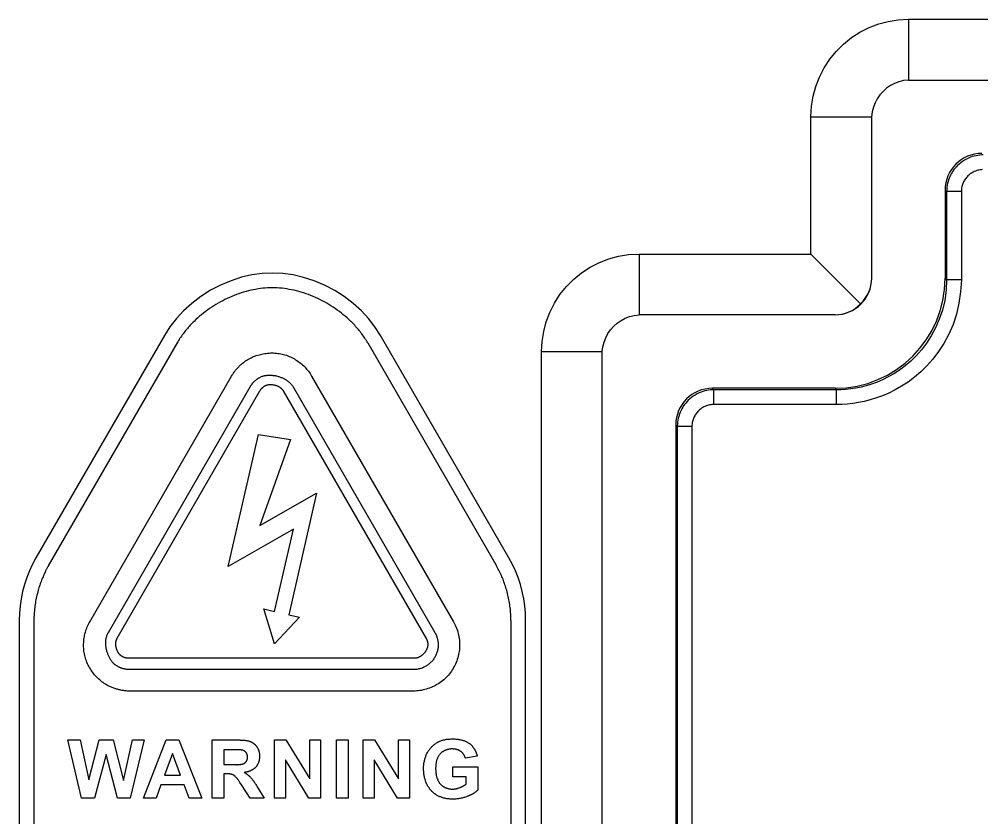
# Model space of a CAD drawing. Header units: millimetres. Extents: x -5560 to -5500, y 1017 to 1179.
# Drawn here: x -5529.06 to -5515.94, y 1048.25 to 1059.13 of the extents above; entities that cross this region are included whole.
import ezdxf

# ---------------------------------------------------------------- set-up
doc = ezdxf.new("R2010")
doc.units = ezdxf.units.MM
doc.header["$LTSCALE"] = 32.67
doc.layers.get('0').update_dxf_attribs({"linetype": 'CONTINUOUS'})

msp = doc.modelspace()

# ---------------------------------------------------------------- linework, layer by layer
at = {"color": 7, "linetype": 'Continuous'}
for p, q in [((-5516.941, 1059.128), (-5509.675, 1059.128)), ((-5516.941, 1059.128), (-5516.941, 1058.3)), ((-5516.941, 1058.3), (-5509.675, 1058.3)), ((-5518.268, 1057.801), (-5517.441, 1057.801)), ((-5518.268, 1055.928), (-5518.268, 1057.801)), ((-5517.441, 1057.801), (-5517.441, 1055.6)), ((-5516.419, 1056.78), (-5516.441, 1056.801)), ((-5516.441, 1056.801), (-5516.441, 1055.6)), ((-5516.219, 1056.78), (-5516.419, 1056.78)), ((-5516.419, 1056.78), (-5516.419, 1055.578)), ((-5516.219, 1056.78), (-5516.219, 1055.578)), ((-5520.611, 1055.928), (-5518.268, 1055.928)), ((-5520.611, 1055.928), (-5520.611, 1055.1)), ((-5517.592, 1055.252), (-5518.268, 1055.928)), ((-5525.606, 1055.669), (-5525.746, 1055.663)), ((-5525.465, 1055.663), (-5525.606, 1055.669)), ((-5516.441, 1055.6), (-5516.419, 1055.578)), ((-5516.219, 1055.578), (-5516.419, 1055.578)), ((-5517.94, 1055.1), (-5520.611, 1055.1)), ((-5527.078, 1054.819), (-5528.828, 1051.788)), ((-5526.905, 1054.719), (-5528.66, 1051.68)), ((-5524.307, 1054.719), (-5522.557, 1051.688)), ((-5522.384, 1051.788), (-5524.134, 1054.819)), ((-5521.938, 1054.601), (-5521.111, 1054.601)), ((-5521.938, 1041.895), (-5521.938, 1054.601)), ((-5521.111, 1041.895), (-5521.111, 1054.601)), ((-5528.095, 1050.919), (-5526.162, 1054.267)), ((-5525.072, 1054.267), (-5523.139, 1050.919)), ((-5527.842, 1050.773), (-5525.909, 1054.12)), ((-5527.722, 1050.695), (-5525.776, 1054.066)), ((-5525.459, 1054.066), (-5523.51, 1050.69)), ((-5525.325, 1054.12), (-5523.392, 1050.773)), ((-5517.94, 1054.1), (-5519.611, 1054.1)), ((-5519.59, 1054.079), (-5519.611, 1054.1)), ((-5517.918, 1054.079), (-5519.59, 1054.079)), ((-5519.59, 1053.879), (-5519.59, 1054.079)), ((-5517.94, 1054.1), (-5517.918, 1054.079)), ((-5517.918, 1053.879), (-5517.918, 1054.079)), ((-5517.918, 1053.879), (-5519.59, 1053.879)), ((-5520.089, 1053.58), (-5520.111, 1053.601)), ((-5520.111, 1053.601), (-5520.111, 1042.895)), ((-5519.889, 1053.58), (-5520.089, 1053.58)), ((-5520.089, 1053.58), (-5520.089, 1042.917)), ((-5519.889, 1053.58), (-5519.889, 1042.917)), ((-5526.21, 1051.673), (-5525.798, 1053.469)), ((-5525.798, 1053.469), (-5525.359, 1053.401)), ((-5525.359, 1053.401), (-5525.778, 1052.23)), ((-5525.778, 1052.23), (-5525.004, 1052.671)), ((-5525.004, 1052.671), (-5525.384, 1051.015)), ((-5525.32, 1052.181), (-5526.21, 1051.673)), ((-5525.577, 1051.06), (-5525.32, 1052.181)), ((-5525.721, 1051.093), (-5525.577, 1051.06)), ((-5525.576, 1050.62), (-5525.721, 1051.093)), ((-5529.053, 1051.036), (-5529.056, 1050.938)), ((-5529.056, 1050.938), (-5529.056, 1040.938)), ((-5528.856, 1050.938), (-5528.856, 1040.938)), ((-5525.239, 1050.981), (-5525.576, 1050.62)), ((-5525.384, 1051.015), (-5525.239, 1050.981)), ((-5522.356, 1050.938), (-5522.356, 1040.938)), ((-5522.156, 1050.938), (-5522.159, 1051.036)), ((-5522.156, 1040.938), (-5522.156, 1050.938)), ((-5523.671, 1050.421), (-5527.563, 1050.421)), ((-5523.684, 1050.267), (-5527.55, 1050.267)), ((-5523.684, 1049.974), (-5527.55, 1049.974)), ((-5528.392, 1049.308), (-5528.227, 1049.308)), ((-5528.206, 1048.515), (-5528.392, 1049.308)), ((-5528.227, 1049.308), (-5528.109, 1048.764)), ((-5528.109, 1048.764), (-5527.965, 1049.308)), ((-5527.965, 1049.308), (-5527.774, 1049.308)), ((-5527.774, 1049.308), (-5527.636, 1048.754)), ((-5527.636, 1048.754), (-5527.515, 1049.308)), ((-5527.354, 1049.308), (-5527.545, 1048.515)), ((-5527.515, 1049.308), (-5527.354, 1049.308)), ((-5527.361, 1048.515), (-5527.053, 1049.308)), ((-5527.053, 1049.308), (-5526.883, 1049.308)), ((-5526.883, 1049.308), (-5526.566, 1048.515)), ((-5526.429, 1049.308), (-5526.068, 1049.308)), ((-5526.429, 1048.515), (-5526.429, 1049.308)), ((-5525.579, 1049.308), (-5525.423, 1049.308)), ((-5525.579, 1048.515), (-5525.579, 1049.308)), ((-5525.423, 1049.308), (-5525.097, 1048.777)), ((-5525.097, 1049.308), (-5524.949, 1049.308)), ((-5525.097, 1048.777), (-5525.097, 1049.308)), ((-5524.949, 1049.308), (-5524.949, 1048.515)), ((-5524.734, 1049.308), (-5524.573, 1049.308)), ((-5524.734, 1048.515), (-5524.734, 1049.308)), ((-5524.573, 1049.308), (-5524.573, 1048.515)), ((-5524.369, 1049.308), (-5524.214, 1049.308)), ((-5524.369, 1048.515), (-5524.369, 1049.308)), ((-5524.214, 1049.308), (-5523.888, 1048.777)), ((-5523.888, 1049.308), (-5523.74, 1049.308)), ((-5523.888, 1048.777), (-5523.888, 1049.308)), ((-5523.74, 1049.308), (-5523.74, 1048.515)), ((-5527.872, 1049.108), (-5528.03, 1048.515)), ((-5527.716, 1048.515), (-5527.872, 1049.108)), ((-5526.969, 1049.123), (-5527.076, 1048.83)), ((-5526.859, 1048.83), (-5526.969, 1049.123)), ((-5526.139, 1049.174), (-5526.269, 1049.174)), ((-5526.269, 1049.174), (-5526.269, 1048.972)), ((-5526.129, 1049.174), (-5526.139, 1049.174)), ((-5522.816, 1049.089), (-5522.976, 1049.059)), ((-5526.142, 1048.972), (-5526.133, 1048.972)), ((-5526.133, 1048.972), (-5526.108, 1048.972)), ((-5526.108, 1048.972), (-5526.099, 1048.972)), ((-5525.109, 1048.515), (-5525.43, 1049.036)), ((-5525.43, 1049.036), (-5525.43, 1048.515)), ((-5523.9, 1048.515), (-5524.221, 1049.036)), ((-5524.221, 1049.036), (-5524.221, 1048.515)), ((-5527.076, 1048.83), (-5526.859, 1048.83)), ((-5526.228, 1048.846), (-5526.269, 1048.846)), ((-5526.269, 1048.846), (-5526.269, 1048.515)), ((-5523.15, 1048.94), (-5522.806, 1048.94)), ((-5523.15, 1048.806), (-5523.15, 1048.94)), ((-5522.806, 1048.94), (-5522.806, 1048.624)), ((-5527.125, 1048.696), (-5527.191, 1048.515)), ((-5526.807, 1048.696), (-5527.125, 1048.696)), ((-5526.739, 1048.515), (-5526.807, 1048.696)), ((-5526.049, 1048.729), (-5526.056, 1048.739)), ((-5526.029, 1048.698), (-5526.049, 1048.729)), ((-5525.908, 1048.515), (-5526.029, 1048.698)), ((-5525.839, 1048.711), (-5525.831, 1048.699)), ((-5525.831, 1048.699), (-5525.824, 1048.688)), ((-5525.824, 1048.688), (-5525.813, 1048.67)), ((-5522.968, 1048.806), (-5523.15, 1048.806)), ((-5522.968, 1048.706), (-5522.968, 1048.806)), ((-5525.813, 1048.67), (-5525.717, 1048.515)), ((-5528.03, 1048.515), (-5528.206, 1048.515)), ((-5527.545, 1048.515), (-5527.716, 1048.515)), ((-5527.191, 1048.515), (-5527.361, 1048.515)), ((-5526.566, 1048.515), (-5526.739, 1048.515)), ((-5526.269, 1048.515), (-5526.429, 1048.515)), ((-5525.717, 1048.515), (-5525.908, 1048.515)), ((-5525.43, 1048.515), (-5525.579, 1048.515)), ((-5524.949, 1048.515), (-5525.109, 1048.515)), ((-5524.573, 1048.515), (-5524.734, 1048.515)), ((-5524.221, 1048.515), (-5524.369, 1048.515)), ((-5523.74, 1048.515), (-5523.9, 1048.515))]:
    msp.add_line(p, q, dxfattribs=at)
for points in [[(-5518.268, 1057.801), (-5518.261, 1057.942), (-5518.239, 1058.079), (-5518.203, 1058.211), (-5518.153, 1058.341), (-5518.089, 1058.467), (-5518.013, 1058.584), (-5517.925, 1058.691), (-5517.825, 1058.791), (-5517.717, 1058.878), (-5517.6, 1058.953), (-5517.474, 1059.016), (-5517.345, 1059.065), (-5517.214, 1059.1), (-5517.079, 1059.121), (-5516.941, 1059.128)], [(-5516.941, 1058.3), (-5517.007, 1058.292), (-5517.069, 1058.277), (-5517.129, 1058.254), (-5517.185, 1058.225), (-5517.238, 1058.188), (-5517.286, 1058.146), (-5517.328, 1058.098), (-5517.365, 1058.045), (-5517.394, 1057.988), (-5517.417, 1057.929), (-5517.432, 1057.867), (-5517.441, 1057.801)], [(-5515.92, 1057.279), (-5515.944, 1057.279), (-5515.969, 1057.277), (-5515.994, 1057.274), (-5516.019, 1057.269), (-5516.044, 1057.263), (-5516.07, 1057.256), (-5516.096, 1057.247), (-5516.123, 1057.236), (-5516.15, 1057.223), (-5516.176, 1057.208), (-5516.202, 1057.192), (-5516.226, 1057.174), (-5516.248, 1057.156), (-5516.269, 1057.137), (-5516.287, 1057.118), (-5516.304, 1057.099), (-5516.319, 1057.08), (-5516.333, 1057.06), (-5516.345, 1057.041), (-5516.357, 1057.022), (-5516.367, 1057.002), (-5516.377, 1056.982), (-5516.385, 1056.961), (-5516.393, 1056.939), (-5516.4, 1056.917), (-5516.406, 1056.893), (-5516.412, 1056.867), (-5516.416, 1056.84), (-5516.418, 1056.81), (-5516.419, 1056.78)], [(-5515.935, 1057.079), (-5515.949, 1057.078), (-5515.964, 1057.076), (-5515.979, 1057.073), (-5515.994, 1057.07), (-5516.01, 1057.066), (-5516.026, 1057.06), (-5516.042, 1057.053), (-5516.058, 1057.046), (-5516.073, 1057.037), (-5516.089, 1057.027), (-5516.103, 1057.017), (-5516.117, 1057.006), (-5516.129, 1056.994), (-5516.14, 1056.983), (-5516.15, 1056.971), (-5516.159, 1056.96), (-5516.168, 1056.948), (-5516.175, 1056.937), (-5516.182, 1056.925), (-5516.188, 1056.913), (-5516.194, 1056.901), (-5516.199, 1056.889), (-5516.204, 1056.876), (-5516.208, 1056.862), (-5516.212, 1056.848), (-5516.215, 1056.832), (-5516.217, 1056.816), (-5516.219, 1056.798), (-5516.219, 1056.78)], [(-5521.938, 1054.601), (-5521.931, 1054.739), (-5521.91, 1054.874), (-5521.876, 1055.005), (-5521.826, 1055.134), (-5521.763, 1055.26), (-5521.688, 1055.377), (-5521.601, 1055.485), (-5521.501, 1055.585), (-5521.394, 1055.673), (-5521.277, 1055.749), (-5521.151, 1055.813), (-5521.021, 1055.863), (-5520.889, 1055.899), (-5520.752, 1055.921), (-5520.611, 1055.928)], [(-5525.746, 1055.663), (-5525.886, 1055.644), (-5526.026, 1055.612)], [(-5525.183, 1055.611), (-5525.324, 1055.644), (-5525.465, 1055.663)], [(-5526.026, 1055.612), (-5526.169, 1055.565), (-5526.312, 1055.506), (-5526.449, 1055.435), (-5526.58, 1055.352), (-5526.704, 1055.257), (-5526.816, 1055.156), (-5526.915, 1055.05)], [(-5524.295, 1055.049), (-5524.394, 1055.154), (-5524.505, 1055.255), (-5524.628, 1055.349), (-5524.758, 1055.433), (-5524.895, 1055.504), (-5525.039, 1055.564), (-5525.183, 1055.611)], [(-5516.419, 1055.578), (-5516.426, 1055.436), (-5516.446, 1055.298), (-5516.477, 1055.166), (-5516.519, 1055.04), (-5516.57, 1054.923), (-5516.629, 1054.814), (-5516.693, 1054.715), (-5516.761, 1054.625), (-5516.833, 1054.544), (-5516.908, 1054.471), (-5516.983, 1054.407), (-5517.06, 1054.349), (-5517.137, 1054.299), (-5517.214, 1054.255), (-5517.291, 1054.217), (-5517.366, 1054.184), (-5517.441, 1054.157), (-5517.514, 1054.135), (-5517.586, 1054.117), (-5517.656, 1054.102), (-5517.724, 1054.092), (-5517.791, 1054.085), (-5517.856, 1054.081), (-5517.918, 1054.079)], [(-5516.219, 1055.578), (-5516.229, 1055.415), (-5516.251, 1055.259), (-5516.285, 1055.111), (-5516.332, 1054.969), (-5516.391, 1054.836), (-5516.457, 1054.712), (-5516.529, 1054.6), (-5516.607, 1054.498), (-5516.689, 1054.406), (-5516.772, 1054.323), (-5516.859, 1054.251), (-5516.945, 1054.185), (-5517.033, 1054.128), (-5517.12, 1054.079), (-5517.207, 1054.035), (-5517.293, 1053.999), (-5517.377, 1053.968), (-5517.46, 1053.942), (-5517.541, 1053.922), (-5517.621, 1053.906), (-5517.698, 1053.894), (-5517.774, 1053.885), (-5517.847, 1053.88), (-5517.918, 1053.879)], [(-5525.606, 1055.469), (-5525.638, 1055.469), (-5525.671, 1055.467), (-5525.704, 1055.465), (-5525.736, 1055.462), (-5525.769, 1055.458), (-5525.802, 1055.454), (-5525.835, 1055.448), (-5525.868, 1055.442), (-5525.901, 1055.435), (-5525.933, 1055.427), (-5525.966, 1055.418), (-5525.999, 1055.409), (-5526.031, 1055.399), (-5526.063, 1055.388), (-5526.096, 1055.376), (-5526.128, 1055.364), (-5526.159, 1055.351), (-5526.191, 1055.337), (-5526.222, 1055.323), (-5526.253, 1055.308), (-5526.284, 1055.292), (-5526.315, 1055.276), (-5526.345, 1055.259), (-5526.375, 1055.241), (-5526.404, 1055.223), (-5526.433, 1055.205), (-5526.462, 1055.185), (-5526.49, 1055.166), (-5526.518, 1055.145), (-5526.545, 1055.124), (-5526.572, 1055.103), (-5526.598, 1055.081), (-5526.624, 1055.059), (-5526.649, 1055.036), (-5526.674, 1055.012)], [(-5524.538, 1055.012), (-5524.563, 1055.036), (-5524.588, 1055.059), (-5524.614, 1055.081), (-5524.64, 1055.103), (-5524.667, 1055.124), (-5524.694, 1055.145), (-5524.722, 1055.166), (-5524.75, 1055.185), (-5524.779, 1055.205), (-5524.808, 1055.223), (-5524.837, 1055.241), (-5524.867, 1055.259), (-5524.897, 1055.276), (-5524.928, 1055.292), (-5524.958, 1055.308), (-5524.989, 1055.323), (-5525.021, 1055.337), (-5525.052, 1055.351), (-5525.084, 1055.364), (-5525.116, 1055.376), (-5525.148, 1055.388), (-5525.181, 1055.399), (-5525.213, 1055.409), (-5525.246, 1055.418), (-5525.278, 1055.427), (-5525.311, 1055.435), (-5525.344, 1055.442), (-5525.377, 1055.448), (-5525.41, 1055.454), (-5525.443, 1055.458), (-5525.475, 1055.462), (-5525.508, 1055.465), (-5525.541, 1055.467), (-5525.573, 1055.469), (-5525.606, 1055.469)], [(-5526.915, 1055.05), (-5527.003, 1054.938), (-5527.078, 1054.819)], [(-5526.674, 1055.012), (-5526.687, 1054.999), (-5526.701, 1054.985), (-5526.714, 1054.972), (-5526.727, 1054.958), (-5526.74, 1054.944), (-5526.752, 1054.93), (-5526.765, 1054.915), (-5526.777, 1054.901), (-5526.789, 1054.887), (-5526.801, 1054.872), (-5526.812, 1054.857), (-5526.824, 1054.842), (-5526.835, 1054.827), (-5526.845, 1054.812), (-5526.856, 1054.797), (-5526.866, 1054.782), (-5526.876, 1054.766), (-5526.886, 1054.75), (-5526.896, 1054.735), (-5526.905, 1054.719)], [(-5524.307, 1054.719), (-5524.316, 1054.735), (-5524.326, 1054.75), (-5524.336, 1054.766), (-5524.346, 1054.782), (-5524.356, 1054.797), (-5524.366, 1054.812), (-5524.377, 1054.827), (-5524.388, 1054.842), (-5524.4, 1054.857), (-5524.411, 1054.872), (-5524.423, 1054.887), (-5524.435, 1054.901), (-5524.447, 1054.915), (-5524.459, 1054.93), (-5524.472, 1054.944), (-5524.485, 1054.958), (-5524.498, 1054.972), (-5524.511, 1054.985), (-5524.524, 1054.999), (-5524.538, 1055.012)], [(-5524.134, 1054.819), (-5524.209, 1054.937), (-5524.295, 1055.049)], [(-5521.111, 1054.601), (-5521.102, 1054.667), (-5521.087, 1054.729), (-5521.064, 1054.788), (-5521.035, 1054.845), (-5520.998, 1054.898), (-5520.956, 1054.946), (-5520.908, 1054.988), (-5520.855, 1055.025), (-5520.798, 1055.054), (-5520.739, 1055.077), (-5520.677, 1055.092), (-5520.611, 1055.1)], [(-5526.162, 1054.267), (-5526.156, 1054.277), (-5526.15, 1054.288), (-5526.143, 1054.298), (-5526.136, 1054.308), (-5526.129, 1054.318), (-5526.122, 1054.328), (-5526.115, 1054.337), (-5526.107, 1054.347), (-5526.099, 1054.356), (-5526.091, 1054.366), (-5526.083, 1054.375), (-5526.075, 1054.384), (-5526.066, 1054.393), (-5526.058, 1054.401), (-5526.049, 1054.41), (-5526.04, 1054.418), (-5526.031, 1054.426), (-5526.021, 1054.434), (-5526.012, 1054.442), (-5526.002, 1054.45), (-5525.993, 1054.457), (-5525.983, 1054.465), (-5525.973, 1054.472), (-5525.963, 1054.478), (-5525.953, 1054.485), (-5525.942, 1054.491), (-5525.932, 1054.497)], [(-5525.932, 1054.497), (-5525.915, 1054.507), (-5525.898, 1054.516), (-5525.88, 1054.524), (-5525.862, 1054.532), (-5525.844, 1054.539), (-5525.826, 1054.546), (-5525.807, 1054.552), (-5525.788, 1054.557), (-5525.769, 1054.562), (-5525.75, 1054.567), (-5525.73, 1054.57), (-5525.711, 1054.574), (-5525.691, 1054.576), (-5525.671, 1054.578), (-5525.651, 1054.58), (-5525.632, 1054.581), (-5525.612, 1054.581), (-5525.592, 1054.581), (-5525.572, 1054.58), (-5525.552, 1054.578), (-5525.532, 1054.576), (-5525.513, 1054.573), (-5525.493, 1054.569), (-5525.473, 1054.565), (-5525.454, 1054.56), (-5525.435, 1054.555), (-5525.416, 1054.549), (-5525.397, 1054.542), (-5525.379, 1054.535), (-5525.361, 1054.527), (-5525.343, 1054.518), (-5525.325, 1054.509), (-5525.307, 1054.499), (-5525.29, 1054.489), (-5525.274, 1054.479), (-5525.257, 1054.467), (-5525.241, 1054.456), (-5525.225, 1054.444), (-5525.21, 1054.431), (-5525.195, 1054.418), (-5525.18, 1054.404), (-5525.166, 1054.391), (-5525.153, 1054.376), (-5525.14, 1054.362), (-5525.127, 1054.347), (-5525.115, 1054.331), (-5525.103, 1054.316), (-5525.092, 1054.3), (-5525.082, 1054.284), (-5525.072, 1054.267)], [(-5525.909, 1054.12), (-5525.906, 1054.126), (-5525.903, 1054.132), (-5525.899, 1054.137), (-5525.895, 1054.142), (-5525.892, 1054.148), (-5525.888, 1054.153), (-5525.884, 1054.158), (-5525.88, 1054.163), (-5525.876, 1054.168), (-5525.871, 1054.173), (-5525.867, 1054.178), (-5525.862, 1054.183), (-5525.858, 1054.188), (-5525.853, 1054.192), (-5525.849, 1054.197), (-5525.844, 1054.201), (-5525.839, 1054.206), (-5525.834, 1054.21), (-5525.829, 1054.214), (-5525.824, 1054.218), (-5525.819, 1054.222), (-5525.813, 1054.226), (-5525.808, 1054.23), (-5525.803, 1054.234), (-5525.797, 1054.237), (-5525.792, 1054.241), (-5525.786, 1054.244)], [(-5525.786, 1054.244), (-5525.778, 1054.248), (-5525.77, 1054.252), (-5525.762, 1054.256), (-5525.753, 1054.26), (-5525.745, 1054.263), (-5525.736, 1054.266), (-5525.727, 1054.268), (-5525.717, 1054.27), (-5525.708, 1054.272), (-5525.699, 1054.274), (-5525.689, 1054.275), (-5525.679, 1054.277), (-5525.67, 1054.277), (-5525.66, 1054.278), (-5525.65, 1054.278), (-5525.64, 1054.278), (-5525.63, 1054.278), (-5525.62, 1054.278), (-5525.61, 1054.277), (-5525.599, 1054.276), (-5525.589, 1054.275), (-5525.579, 1054.273), (-5525.569, 1054.272), (-5525.559, 1054.27), (-5525.549, 1054.268), (-5525.539, 1054.265), (-5525.529, 1054.262), (-5525.519, 1054.26), (-5525.509, 1054.256), (-5525.499, 1054.253), (-5525.49, 1054.249), (-5525.48, 1054.246), (-5525.471, 1054.242), (-5525.462, 1054.237), (-5525.452, 1054.233), (-5525.443, 1054.228), (-5525.435, 1054.223), (-5525.426, 1054.218), (-5525.418, 1054.213), (-5525.409, 1054.208), (-5525.401, 1054.202), (-5525.394, 1054.196), (-5525.386, 1054.19), (-5525.379, 1054.184), (-5525.372, 1054.178), (-5525.365, 1054.171), (-5525.358, 1054.164), (-5525.352, 1054.157), (-5525.346, 1054.15), (-5525.34, 1054.143), (-5525.335, 1054.136), (-5525.33, 1054.128), (-5525.325, 1054.12)], [(-5525.776, 1054.066), (-5525.774, 1054.069), (-5525.772, 1054.072), (-5525.77, 1054.075), (-5525.768, 1054.078), (-5525.766, 1054.08), (-5525.764, 1054.083), (-5525.762, 1054.086), (-5525.76, 1054.089), (-5525.758, 1054.092), (-5525.755, 1054.094), (-5525.753, 1054.097), (-5525.751, 1054.1), (-5525.748, 1054.102), (-5525.746, 1054.105), (-5525.743, 1054.107), (-5525.74, 1054.11), (-5525.738, 1054.112), (-5525.735, 1054.114), (-5525.732, 1054.117), (-5525.729, 1054.119), (-5525.727, 1054.121), (-5525.724, 1054.123), (-5525.721, 1054.125), (-5525.718, 1054.127), (-5525.715, 1054.129), (-5525.712, 1054.131), (-5525.709, 1054.133)], [(-5525.709, 1054.133), (-5525.705, 1054.135), (-5525.7, 1054.137), (-5525.696, 1054.139), (-5525.691, 1054.141), (-5525.686, 1054.143), (-5525.682, 1054.144), (-5525.677, 1054.146), (-5525.672, 1054.147), (-5525.667, 1054.148), (-5525.662, 1054.149), (-5525.656, 1054.15), (-5525.651, 1054.15), (-5525.646, 1054.151), (-5525.641, 1054.151), (-5525.635, 1054.151), (-5525.63, 1054.151), (-5525.624, 1054.151), (-5525.619, 1054.151), (-5525.613, 1054.151), (-5525.608, 1054.15), (-5525.602, 1054.149), (-5525.597, 1054.149), (-5525.591, 1054.148), (-5525.586, 1054.147), (-5525.581, 1054.146), (-5525.575, 1054.144), (-5525.57, 1054.143), (-5525.564, 1054.141), (-5525.559, 1054.14), (-5525.554, 1054.138), (-5525.549, 1054.136), (-5525.543, 1054.134), (-5525.538, 1054.132), (-5525.533, 1054.129), (-5525.528, 1054.127), (-5525.524, 1054.124), (-5525.519, 1054.122), (-5525.514, 1054.119), (-5525.51, 1054.116), (-5525.505, 1054.113), (-5525.501, 1054.11), (-5525.496, 1054.107), (-5525.492, 1054.104), (-5525.488, 1054.101), (-5525.485, 1054.097), (-5525.481, 1054.094), (-5525.477, 1054.09), (-5525.474, 1054.086), (-5525.471, 1054.082), (-5525.468, 1054.078), (-5525.465, 1054.074), (-5525.462, 1054.07), (-5525.459, 1054.066)], [(-5519.59, 1054.079), (-5519.614, 1054.079), (-5519.639, 1054.077), (-5519.664, 1054.074), (-5519.689, 1054.069), (-5519.714, 1054.063), (-5519.74, 1054.056), (-5519.766, 1054.047), (-5519.793, 1054.036), (-5519.82, 1054.023), (-5519.846, 1054.008), (-5519.872, 1053.992), (-5519.896, 1053.974), (-5519.918, 1053.956), (-5519.939, 1053.937), (-5519.957, 1053.918), (-5519.974, 1053.899), (-5519.989, 1053.88), (-5520.003, 1053.86), (-5520.015, 1053.841), (-5520.027, 1053.822), (-5520.037, 1053.802), (-5520.047, 1053.782), (-5520.055, 1053.761), (-5520.063, 1053.739), (-5520.07, 1053.717), (-5520.076, 1053.693), (-5520.082, 1053.667), (-5520.086, 1053.64), (-5520.088, 1053.61), (-5520.089, 1053.58)], [(-5519.59, 1053.879), (-5519.605, 1053.879), (-5519.619, 1053.878), (-5519.634, 1053.876), (-5519.649, 1053.873), (-5519.664, 1053.87), (-5519.68, 1053.866), (-5519.696, 1053.86), (-5519.712, 1053.853), (-5519.728, 1053.846), (-5519.743, 1053.837), (-5519.759, 1053.827), (-5519.773, 1053.817), (-5519.787, 1053.806), (-5519.799, 1053.794), (-5519.81, 1053.783), (-5519.82, 1053.771), (-5519.829, 1053.76), (-5519.838, 1053.748), (-5519.845, 1053.737), (-5519.852, 1053.725), (-5519.858, 1053.713), (-5519.864, 1053.701), (-5519.869, 1053.689), (-5519.874, 1053.676), (-5519.878, 1053.662), (-5519.882, 1053.648), (-5519.885, 1053.632), (-5519.887, 1053.616), (-5519.889, 1053.598), (-5519.889, 1053.58)], [(-5528.828, 1051.788), (-5528.875, 1051.702), (-5528.916, 1051.613), (-5528.952, 1051.521), (-5528.983, 1051.426), (-5529.01, 1051.329)], [(-5522.202, 1051.329), (-5522.228, 1051.426), (-5522.259, 1051.521), (-5522.296, 1051.612), (-5522.337, 1051.701), (-5522.384, 1051.788)], [(-5528.696, 1051.612), (-5528.704, 1051.596), (-5528.711, 1051.58), (-5528.718, 1051.565), (-5528.725, 1051.549), (-5528.732, 1051.533), (-5528.739, 1051.517), (-5528.746, 1051.5), (-5528.752, 1051.484), (-5528.758, 1051.468), (-5528.765, 1051.451), (-5528.77, 1051.435), (-5528.776, 1051.418), (-5528.782, 1051.402), (-5528.787, 1051.385), (-5528.792, 1051.368)], [(-5528.66, 1051.68), (-5528.664, 1051.671), (-5528.669, 1051.663), (-5528.674, 1051.654), (-5528.678, 1051.646), (-5528.683, 1051.637), (-5528.687, 1051.629), (-5528.692, 1051.62), (-5528.696, 1051.612)], [(-5522.42, 1051.368), (-5522.425, 1051.387), (-5522.431, 1051.405), (-5522.438, 1051.424), (-5522.444, 1051.442), (-5522.451, 1051.461), (-5522.457, 1051.479), (-5522.464, 1051.497), (-5522.472, 1051.515), (-5522.479, 1051.533), (-5522.487, 1051.55), (-5522.495, 1051.568), (-5522.503, 1051.586), (-5522.512, 1051.603), (-5522.52, 1051.62), (-5522.529, 1051.637), (-5522.538, 1051.654), (-5522.547, 1051.671), (-5522.557, 1051.688)], [(-5529.01, 1051.329), (-5529.03, 1051.232), (-5529.044, 1051.134), (-5529.053, 1051.036)], [(-5528.792, 1051.368), (-5528.798, 1051.347), (-5528.804, 1051.326), (-5528.809, 1051.305), (-5528.815, 1051.283), (-5528.82, 1051.262), (-5528.824, 1051.241), (-5528.829, 1051.219), (-5528.833, 1051.198), (-5528.836, 1051.176), (-5528.84, 1051.154), (-5528.843, 1051.133), (-5528.845, 1051.111), (-5528.848, 1051.09), (-5528.85, 1051.068), (-5528.852, 1051.046), (-5528.853, 1051.024), (-5528.854, 1051.003), (-5528.855, 1050.981), (-5528.856, 1050.96), (-5528.856, 1050.938)], [(-5522.356, 1050.938), (-5522.356, 1050.96), (-5522.357, 1050.981), (-5522.357, 1051.003), (-5522.359, 1051.024), (-5522.36, 1051.046), (-5522.362, 1051.068), (-5522.364, 1051.09), (-5522.366, 1051.111), (-5522.369, 1051.133), (-5522.372, 1051.154), (-5522.376, 1051.176), (-5522.379, 1051.198), (-5522.383, 1051.219), (-5522.388, 1051.241), (-5522.392, 1051.262), (-5522.397, 1051.283), (-5522.402, 1051.305), (-5522.408, 1051.326), (-5522.414, 1051.347), (-5522.42, 1051.368)], [(-5522.159, 1051.036), (-5522.167, 1051.134), (-5522.182, 1051.231), (-5522.202, 1051.329)], [(-5527.865, 1050.058), (-5527.882, 1050.068), (-5527.898, 1050.079), (-5527.914, 1050.09), (-5527.93, 1050.102), (-5527.945, 1050.114), (-5527.96, 1050.126), (-5527.975, 1050.139), (-5527.989, 1050.153), (-5528.003, 1050.167), (-5528.016, 1050.182), (-5528.029, 1050.197), (-5528.042, 1050.212), (-5528.054, 1050.228), (-5528.066, 1050.244), (-5528.077, 1050.26), (-5528.087, 1050.277), (-5528.098, 1050.294), (-5528.107, 1050.312), (-5528.116, 1050.329), (-5528.125, 1050.347), (-5528.133, 1050.366), (-5528.14, 1050.384), (-5528.147, 1050.403), (-5528.153, 1050.422), (-5528.159, 1050.441), (-5528.163, 1050.46), (-5528.168, 1050.48), (-5528.171, 1050.499), (-5528.174, 1050.519), (-5528.176, 1050.539), (-5528.178, 1050.559), (-5528.179, 1050.579), (-5528.179, 1050.598), (-5528.179, 1050.618), (-5528.178, 1050.638), (-5528.177, 1050.658), (-5528.174, 1050.678), (-5528.172, 1050.698), (-5528.169, 1050.717), (-5528.165, 1050.737), (-5528.16, 1050.756), (-5528.155, 1050.775), (-5528.15, 1050.794), (-5528.144, 1050.813), (-5528.137, 1050.831), (-5528.13, 1050.849), (-5528.122, 1050.867), (-5528.114, 1050.885), (-5528.105, 1050.902), (-5528.095, 1050.919)], [(-5523.139, 1050.919), (-5523.129, 1050.9), (-5523.119, 1050.88), (-5523.11, 1050.861), (-5523.101, 1050.84), (-5523.093, 1050.82), (-5523.086, 1050.799), (-5523.08, 1050.778), (-5523.074, 1050.757), (-5523.069, 1050.735), (-5523.064, 1050.714), (-5523.061, 1050.692), (-5523.058, 1050.67), (-5523.056, 1050.648), (-5523.055, 1050.626), (-5523.055, 1050.604), (-5523.055, 1050.581), (-5523.056, 1050.559), (-5523.058, 1050.537), (-5523.061, 1050.515), (-5523.065, 1050.493), (-5523.069, 1050.471), (-5523.075, 1050.449), (-5523.081, 1050.427), (-5523.087, 1050.406), (-5523.095, 1050.384), (-5523.103, 1050.364), (-5523.112, 1050.343), (-5523.122, 1050.323), (-5523.132, 1050.303), (-5523.143, 1050.283), (-5523.155, 1050.264), (-5523.167, 1050.245), (-5523.18, 1050.227), (-5523.194, 1050.209), (-5523.208, 1050.192), (-5523.223, 1050.175), (-5523.239, 1050.159), (-5523.255, 1050.143), (-5523.272, 1050.128), (-5523.29, 1050.114), (-5523.308, 1050.1), (-5523.326, 1050.087), (-5523.345, 1050.075), (-5523.364, 1050.063), (-5523.384, 1050.052), (-5523.404, 1050.041), (-5523.425, 1050.032), (-5523.445, 1050.023), (-5523.466, 1050.014), (-5523.488, 1050.007), (-5523.509, 1050), (-5523.531, 1049.994), (-5523.552, 1049.989), (-5523.574, 1049.984), (-5523.596, 1049.981), (-5523.618, 1049.978), (-5523.64, 1049.976), (-5523.662, 1049.975), (-5523.684, 1049.974)], [(-5527.719, 1050.312), (-5527.727, 1050.316), (-5527.734, 1050.321), (-5527.742, 1050.327), (-5527.749, 1050.333), (-5527.756, 1050.338), (-5527.763, 1050.345), (-5527.77, 1050.351), (-5527.776, 1050.358), (-5527.783, 1050.365), (-5527.789, 1050.373), (-5527.795, 1050.38), (-5527.801, 1050.388), (-5527.806, 1050.396), (-5527.812, 1050.404), (-5527.817, 1050.413), (-5527.822, 1050.421), (-5527.827, 1050.43), (-5527.831, 1050.439), (-5527.836, 1050.448), (-5527.84, 1050.458), (-5527.844, 1050.467), (-5527.848, 1050.476), (-5527.851, 1050.486), (-5527.855, 1050.496), (-5527.858, 1050.506), (-5527.861, 1050.516), (-5527.863, 1050.526), (-5527.866, 1050.536), (-5527.868, 1050.546), (-5527.87, 1050.556), (-5527.872, 1050.566), (-5527.873, 1050.576), (-5527.874, 1050.586), (-5527.875, 1050.596), (-5527.876, 1050.606), (-5527.877, 1050.617), (-5527.877, 1050.627), (-5527.877, 1050.637), (-5527.876, 1050.647), (-5527.876, 1050.656), (-5527.875, 1050.666), (-5527.874, 1050.676), (-5527.872, 1050.685), (-5527.871, 1050.695), (-5527.869, 1050.704), (-5527.866, 1050.713), (-5527.864, 1050.722), (-5527.861, 1050.731), (-5527.858, 1050.74), (-5527.854, 1050.749), (-5527.851, 1050.757), (-5527.847, 1050.765), (-5527.842, 1050.773)], [(-5527.655, 1050.446), (-5527.659, 1050.448), (-5527.664, 1050.451), (-5527.668, 1050.454), (-5527.671, 1050.457), (-5527.675, 1050.46), (-5527.679, 1050.464), (-5527.683, 1050.467), (-5527.686, 1050.471), (-5527.69, 1050.475), (-5527.693, 1050.479), (-5527.696, 1050.483), (-5527.699, 1050.487), (-5527.702, 1050.491), (-5527.705, 1050.496), (-5527.708, 1050.5), (-5527.711, 1050.505), (-5527.714, 1050.51), (-5527.716, 1050.515), (-5527.718, 1050.52), (-5527.721, 1050.525), (-5527.723, 1050.53), (-5527.725, 1050.535), (-5527.727, 1050.54), (-5527.729, 1050.545), (-5527.73, 1050.551), (-5527.732, 1050.556), (-5527.733, 1050.561), (-5527.735, 1050.567), (-5527.736, 1050.572), (-5527.737, 1050.578), (-5527.738, 1050.583), (-5527.739, 1050.589), (-5527.739, 1050.594), (-5527.74, 1050.6), (-5527.74, 1050.605), (-5527.74, 1050.611), (-5527.74, 1050.616), (-5527.74, 1050.622), (-5527.74, 1050.627), (-5527.74, 1050.632), (-5527.739, 1050.637), (-5527.739, 1050.643), (-5527.738, 1050.648), (-5527.737, 1050.653), (-5527.736, 1050.658), (-5527.735, 1050.663), (-5527.733, 1050.668), (-5527.732, 1050.673), (-5527.73, 1050.677), (-5527.728, 1050.682), (-5527.726, 1050.687), (-5527.724, 1050.691), (-5527.722, 1050.695)], [(-5523.392, 1050.773), (-5523.387, 1050.763), (-5523.382, 1050.752), (-5523.377, 1050.742), (-5523.372, 1050.731), (-5523.368, 1050.72), (-5523.364, 1050.709), (-5523.361, 1050.697), (-5523.358, 1050.686), (-5523.355, 1050.674), (-5523.353, 1050.663), (-5523.351, 1050.651), (-5523.349, 1050.639), (-5523.348, 1050.628), (-5523.348, 1050.616), (-5523.347, 1050.604), (-5523.348, 1050.592), (-5523.348, 1050.58), (-5523.349, 1050.568), (-5523.351, 1050.556), (-5523.353, 1050.544), (-5523.355, 1050.533), (-5523.358, 1050.521), (-5523.361, 1050.509), (-5523.365, 1050.498), (-5523.369, 1050.486), (-5523.373, 1050.475), (-5523.378, 1050.464), (-5523.383, 1050.453), (-5523.389, 1050.443), (-5523.395, 1050.432), (-5523.401, 1050.422), (-5523.408, 1050.412), (-5523.415, 1050.402), (-5523.422, 1050.392), (-5523.43, 1050.383), (-5523.438, 1050.374), (-5523.446, 1050.366), (-5523.455, 1050.357), (-5523.464, 1050.349), (-5523.473, 1050.342), (-5523.483, 1050.334), (-5523.493, 1050.327), (-5523.503, 1050.321), (-5523.513, 1050.314), (-5523.524, 1050.308), (-5523.534, 1050.303), (-5523.545, 1050.298), (-5523.556, 1050.293), (-5523.568, 1050.288), (-5523.579, 1050.284), (-5523.59, 1050.281), (-5523.602, 1050.278), (-5523.614, 1050.275), (-5523.625, 1050.272), (-5523.637, 1050.27), (-5523.649, 1050.269), (-5523.661, 1050.268), (-5523.672, 1050.267), (-5523.684, 1050.267)], [(-5523.51, 1050.69), (-5523.507, 1050.685), (-5523.505, 1050.68), (-5523.503, 1050.675), (-5523.5, 1050.67), (-5523.498, 1050.665), (-5523.496, 1050.66), (-5523.495, 1050.654), (-5523.493, 1050.649), (-5523.492, 1050.643), (-5523.491, 1050.638), (-5523.49, 1050.632), (-5523.489, 1050.627), (-5523.489, 1050.621), (-5523.488, 1050.615), (-5523.488, 1050.61), (-5523.489, 1050.604), (-5523.489, 1050.598), (-5523.49, 1050.592), (-5523.491, 1050.587), (-5523.492, 1050.581), (-5523.493, 1050.575), (-5523.495, 1050.57), (-5523.496, 1050.564), (-5523.498, 1050.558), (-5523.5, 1050.553), (-5523.503, 1050.547), (-5523.505, 1050.542), (-5523.508, 1050.536), (-5523.511, 1050.531), (-5523.514, 1050.526), (-5523.517, 1050.52), (-5523.52, 1050.515), (-5523.524, 1050.51), (-5523.527, 1050.505), (-5523.531, 1050.5), (-5523.535, 1050.495), (-5523.539, 1050.491), (-5523.543, 1050.486), (-5523.547, 1050.481), (-5523.552, 1050.477), (-5523.556, 1050.473), (-5523.561, 1050.469), (-5523.565, 1050.465), (-5523.57, 1050.461), (-5523.575, 1050.457), (-5523.58, 1050.453), (-5523.585, 1050.45), (-5523.59, 1050.447), (-5523.595, 1050.444), (-5523.6, 1050.441), (-5523.606, 1050.438), (-5523.611, 1050.435), (-5523.616, 1050.433), (-5523.622, 1050.431), (-5523.627, 1050.429), (-5523.633, 1050.427), (-5523.638, 1050.426), (-5523.644, 1050.424), (-5523.649, 1050.423), (-5523.655, 1050.422), (-5523.66, 1050.422), (-5523.666, 1050.421), (-5523.671, 1050.421)], [(-5527.563, 1050.421), (-5527.567, 1050.421), (-5527.57, 1050.421), (-5527.574, 1050.421), (-5527.577, 1050.422), (-5527.581, 1050.422), (-5527.584, 1050.422), (-5527.587, 1050.423), (-5527.591, 1050.423), (-5527.594, 1050.424), (-5527.598, 1050.424), (-5527.601, 1050.425), (-5527.604, 1050.426), (-5527.608, 1050.427), (-5527.611, 1050.427), (-5527.614, 1050.428), (-5527.618, 1050.429), (-5527.621, 1050.43), (-5527.624, 1050.432), (-5527.627, 1050.433), (-5527.631, 1050.434), (-5527.634, 1050.435), (-5527.637, 1050.437), (-5527.64, 1050.438), (-5527.643, 1050.439), (-5527.646, 1050.441), (-5527.649, 1050.443), (-5527.652, 1050.444), (-5527.655, 1050.446)], [(-5527.55, 1050.267), (-5527.556, 1050.267), (-5527.563, 1050.267), (-5527.569, 1050.267), (-5527.576, 1050.268), (-5527.583, 1050.269), (-5527.589, 1050.269), (-5527.596, 1050.27), (-5527.602, 1050.271), (-5527.609, 1050.272), (-5527.615, 1050.273), (-5527.621, 1050.275), (-5527.628, 1050.276), (-5527.634, 1050.278), (-5527.641, 1050.279), (-5527.647, 1050.281), (-5527.653, 1050.283), (-5527.66, 1050.285), (-5527.666, 1050.287), (-5527.672, 1050.29), (-5527.678, 1050.292), (-5527.684, 1050.294), (-5527.69, 1050.297), (-5527.696, 1050.3), (-5527.702, 1050.303), (-5527.708, 1050.306), (-5527.714, 1050.309), (-5527.719, 1050.312)], [(-5527.55, 1049.974), (-5527.562, 1049.974), (-5527.574, 1049.975), (-5527.586, 1049.975), (-5527.598, 1049.976), (-5527.611, 1049.977), (-5527.623, 1049.979), (-5527.635, 1049.98), (-5527.647, 1049.982), (-5527.659, 1049.984), (-5527.671, 1049.986), (-5527.683, 1049.989), (-5527.695, 1049.991), (-5527.707, 1049.994), (-5527.719, 1049.998), (-5527.731, 1050.001), (-5527.742, 1050.005), (-5527.754, 1050.008), (-5527.766, 1050.012), (-5527.777, 1050.017), (-5527.789, 1050.021), (-5527.8, 1050.026), (-5527.811, 1050.031), (-5527.822, 1050.036), (-5527.833, 1050.041), (-5527.844, 1050.047), (-5527.855, 1050.052), (-5527.865, 1050.058)], [(-5526.068, 1049.308), (-5526.056, 1049.308), (-5526.05, 1049.308), (-5526.044, 1049.307), (-5526.038, 1049.307), (-5526.032, 1049.307), (-5526.026, 1049.307), (-5526.02, 1049.307), (-5526.014, 1049.306), (-5526.008, 1049.306), (-5526.002, 1049.305), (-5525.996, 1049.305), (-5525.99, 1049.304), (-5525.984, 1049.304), (-5525.978, 1049.303), (-5525.972, 1049.302), (-5525.966, 1049.301), (-5525.96, 1049.3), (-5525.954, 1049.299), (-5525.948, 1049.298), (-5525.942, 1049.297), (-5525.936, 1049.295), (-5525.93, 1049.294), (-5525.925, 1049.292), (-5525.919, 1049.29), (-5525.913, 1049.288), (-5525.908, 1049.286)], [(-5525.908, 1049.286), (-5525.904, 1049.285), (-5525.901, 1049.284), (-5525.897, 1049.282), (-5525.893, 1049.28), (-5525.89, 1049.279), (-5525.886, 1049.277), (-5525.883, 1049.275), (-5525.88, 1049.273), (-5525.876, 1049.271), (-5525.873, 1049.269), (-5525.87, 1049.267), (-5525.867, 1049.264), (-5525.863, 1049.262), (-5525.86, 1049.26), (-5525.857, 1049.257), (-5525.854, 1049.255), (-5525.851, 1049.252), (-5525.848, 1049.249), (-5525.845, 1049.247), (-5525.842, 1049.244), (-5525.84, 1049.241), (-5525.837, 1049.238), (-5525.834, 1049.235), (-5525.832, 1049.232), (-5525.829, 1049.229), (-5525.827, 1049.226), (-5525.824, 1049.223), (-5525.822, 1049.22), (-5525.82, 1049.217), (-5525.818, 1049.214), (-5525.815, 1049.211)], [(-5525.815, 1049.211), (-5525.812, 1049.205), (-5525.809, 1049.199), (-5525.806, 1049.194), (-5525.803, 1049.188), (-5525.8, 1049.182), (-5525.798, 1049.176), (-5525.796, 1049.17), (-5525.793, 1049.164), (-5525.791, 1049.157), (-5525.79, 1049.151), (-5525.788, 1049.145), (-5525.786, 1049.138), (-5525.785, 1049.132), (-5525.784, 1049.125), (-5525.783, 1049.119), (-5525.782, 1049.112), (-5525.782, 1049.106), (-5525.781, 1049.099), (-5525.781, 1049.092), (-5525.781, 1049.086), (-5525.781, 1049.08), (-5525.781, 1049.073), (-5525.782, 1049.067), (-5525.782, 1049.061), (-5525.783, 1049.055), (-5525.784, 1049.049), (-5525.785, 1049.042), (-5525.786, 1049.036), (-5525.787, 1049.03), (-5525.789, 1049.024), (-5525.79, 1049.018), (-5525.792, 1049.012), (-5525.794, 1049.006), (-5525.796, 1049.001), (-5525.798, 1048.995), (-5525.801, 1048.989), (-5525.803, 1048.984), (-5525.806, 1048.978), (-5525.809, 1048.973), (-5525.812, 1048.968), (-5525.815, 1048.962), (-5525.818, 1048.957), (-5525.822, 1048.952), (-5525.825, 1048.948), (-5525.829, 1048.943), (-5525.833, 1048.938)], [(-5523.495, 1049.135), (-5523.491, 1049.141), (-5523.488, 1049.148), (-5523.484, 1049.154), (-5523.48, 1049.16), (-5523.476, 1049.166), (-5523.471, 1049.172), (-5523.467, 1049.178), (-5523.462, 1049.184), (-5523.458, 1049.19), (-5523.453, 1049.195), (-5523.448, 1049.201), (-5523.443, 1049.207), (-5523.438, 1049.212), (-5523.433, 1049.217), (-5523.427, 1049.223), (-5523.422, 1049.228), (-5523.416, 1049.233), (-5523.41, 1049.238), (-5523.405, 1049.242), (-5523.399, 1049.247), (-5523.393, 1049.251), (-5523.387, 1049.256), (-5523.381, 1049.26), (-5523.375, 1049.264), (-5523.369, 1049.268), (-5523.362, 1049.272), (-5523.356, 1049.276), (-5523.349, 1049.279), (-5523.343, 1049.283)], [(-5523.343, 1049.283), (-5523.335, 1049.287), (-5523.327, 1049.291), (-5523.318, 1049.294), (-5523.31, 1049.297), (-5523.301, 1049.3), (-5523.293, 1049.303), (-5523.284, 1049.306), (-5523.275, 1049.308), (-5523.266, 1049.31), (-5523.257, 1049.312), (-5523.246, 1049.315), (-5523.235, 1049.317), (-5523.223, 1049.318), (-5523.211, 1049.319), (-5523.2, 1049.32), (-5523.188, 1049.321), (-5523.177, 1049.322), (-5523.165, 1049.322), (-5523.153, 1049.322), (-5523.142, 1049.322), (-5523.131, 1049.322), (-5523.12, 1049.322), (-5523.109, 1049.321), (-5523.098, 1049.32), (-5523.087, 1049.319), (-5523.076, 1049.318), (-5523.065, 1049.316), (-5523.054, 1049.314), (-5523.044, 1049.312), (-5523.033, 1049.31), (-5523.022, 1049.307), (-5523.014, 1049.304), (-5523.006, 1049.302), (-5522.998, 1049.299), (-5522.99, 1049.296), (-5522.982, 1049.293), (-5522.974, 1049.29), (-5522.966, 1049.286), (-5522.959, 1049.282), (-5522.951, 1049.278), (-5522.944, 1049.274), (-5522.937, 1049.27), (-5522.93, 1049.265), (-5522.923, 1049.26)], [(-5522.923, 1049.26), (-5522.918, 1049.256), (-5522.913, 1049.253), (-5522.909, 1049.249), (-5522.904, 1049.244), (-5522.899, 1049.24), (-5522.895, 1049.236), (-5522.891, 1049.231), (-5522.886, 1049.227), (-5522.882, 1049.222), (-5522.878, 1049.217), (-5522.874, 1049.212), (-5522.871, 1049.207), (-5522.867, 1049.202), (-5522.863, 1049.197), (-5522.86, 1049.192), (-5522.856, 1049.187), (-5522.853, 1049.181), (-5522.85, 1049.176), (-5522.847, 1049.17), (-5522.844, 1049.165), (-5522.841, 1049.159), (-5522.838, 1049.153), (-5522.836, 1049.148), (-5522.833, 1049.142), (-5522.831, 1049.136), (-5522.828, 1049.13), (-5522.826, 1049.124), (-5522.824, 1049.118), (-5522.822, 1049.113), (-5522.821, 1049.107), (-5522.819, 1049.101), (-5522.818, 1049.095), (-5522.816, 1049.089)], [(-5526.027, 1049.171), (-5526.032, 1049.172), (-5526.037, 1049.172), (-5526.042, 1049.173), (-5526.047, 1049.173), (-5526.053, 1049.174), (-5526.058, 1049.174), (-5526.063, 1049.174), (-5526.068, 1049.174), (-5526.073, 1049.174), (-5526.078, 1049.174), (-5526.083, 1049.175), (-5526.088, 1049.175), (-5526.093, 1049.175), (-5526.098, 1049.174), (-5526.129, 1049.174)], [(-5525.967, 1049.14), (-5525.968, 1049.142), (-5525.97, 1049.143), (-5525.971, 1049.145), (-5525.972, 1049.146), (-5525.974, 1049.147), (-5525.975, 1049.148), (-5525.977, 1049.15), (-5525.978, 1049.151), (-5525.98, 1049.152), (-5525.982, 1049.153), (-5525.983, 1049.154), (-5525.985, 1049.155), (-5525.987, 1049.156), (-5525.988, 1049.157), (-5525.99, 1049.158), (-5525.992, 1049.159), (-5525.994, 1049.16), (-5525.995, 1049.161), (-5525.997, 1049.162), (-5525.999, 1049.163), (-5526.001, 1049.164), (-5526.003, 1049.164), (-5526.004, 1049.165), (-5526.006, 1049.166), (-5526.008, 1049.166), (-5526.01, 1049.167), (-5526.012, 1049.168), (-5526.014, 1049.168), (-5526.016, 1049.169), (-5526.018, 1049.169), (-5526.02, 1049.17), (-5526.022, 1049.17), (-5526.023, 1049.17), (-5526.025, 1049.171), (-5526.027, 1049.171)], [(-5525.962, 1049.016), (-5525.96, 1049.018), (-5525.959, 1049.021), (-5525.958, 1049.023), (-5525.956, 1049.026), (-5525.955, 1049.028), (-5525.954, 1049.031), (-5525.953, 1049.033), (-5525.952, 1049.036), (-5525.951, 1049.039), (-5525.95, 1049.041), (-5525.949, 1049.044), (-5525.949, 1049.047), (-5525.948, 1049.05), (-5525.948, 1049.052), (-5525.947, 1049.055), (-5525.947, 1049.058), (-5525.946, 1049.061), (-5525.946, 1049.064), (-5525.946, 1049.067), (-5525.946, 1049.07), (-5525.946, 1049.073), (-5525.946, 1049.075), (-5525.946, 1049.078), (-5525.946, 1049.081), (-5525.946, 1049.084), (-5525.946, 1049.086), (-5525.947, 1049.089), (-5525.947, 1049.092), (-5525.947, 1049.094), (-5525.948, 1049.097), (-5525.948, 1049.1), (-5525.949, 1049.102), (-5525.949, 1049.105), (-5525.95, 1049.108), (-5525.951, 1049.11), (-5525.952, 1049.113), (-5525.953, 1049.115), (-5525.954, 1049.118), (-5525.955, 1049.12), (-5525.956, 1049.123), (-5525.957, 1049.125), (-5525.958, 1049.127), (-5525.959, 1049.13), (-5525.961, 1049.132), (-5525.962, 1049.134), (-5525.964, 1049.136), (-5525.965, 1049.138), (-5525.967, 1049.14)], [(-5523.5, 1048.703), (-5523.505, 1048.714), (-5523.51, 1048.725), (-5523.514, 1048.736), (-5523.519, 1048.747), (-5523.522, 1048.759), (-5523.526, 1048.77), (-5523.529, 1048.782), (-5523.532, 1048.794), (-5523.535, 1048.806), (-5523.537, 1048.818), (-5523.54, 1048.829), (-5523.541, 1048.842), (-5523.543, 1048.854), (-5523.544, 1048.866), (-5523.545, 1048.878), (-5523.546, 1048.89), (-5523.546, 1048.902), (-5523.547, 1048.914), (-5523.546, 1048.926), (-5523.546, 1048.937), (-5523.546, 1048.949), (-5523.545, 1048.96), (-5523.544, 1048.972), (-5523.542, 1048.983), (-5523.541, 1048.995), (-5523.539, 1049.006), (-5523.536, 1049.017), (-5523.534, 1049.028), (-5523.531, 1049.04), (-5523.528, 1049.051), (-5523.525, 1049.062), (-5523.522, 1049.072), (-5523.518, 1049.083), (-5523.514, 1049.094), (-5523.51, 1049.104), (-5523.505, 1049.115), (-5523.5, 1049.125), (-5523.495, 1049.135)], [(-5523.32, 1049.118), (-5523.325, 1049.113), (-5523.329, 1049.107), (-5523.334, 1049.102), (-5523.338, 1049.096), (-5523.342, 1049.089), (-5523.346, 1049.083), (-5523.349, 1049.077), (-5523.353, 1049.07), (-5523.356, 1049.063), (-5523.359, 1049.057), (-5523.361, 1049.05), (-5523.364, 1049.043), (-5523.366, 1049.036), (-5523.369, 1049.027), (-5523.371, 1049.019), (-5523.373, 1049.01), (-5523.375, 1049.001), (-5523.376, 1048.992), (-5523.378, 1048.983), (-5523.379, 1048.975), (-5523.38, 1048.966), (-5523.38, 1048.957), (-5523.381, 1048.948), (-5523.381, 1048.939), (-5523.382, 1048.93), (-5523.382, 1048.921), (-5523.382, 1048.911), (-5523.381, 1048.902), (-5523.381, 1048.892), (-5523.381, 1048.882), (-5523.38, 1048.873), (-5523.379, 1048.863), (-5523.378, 1048.854), (-5523.377, 1048.844), (-5523.375, 1048.835), (-5523.373, 1048.825), (-5523.371, 1048.816), (-5523.369, 1048.807), (-5523.366, 1048.797), (-5523.364, 1048.79), (-5523.362, 1048.784), (-5523.359, 1048.777), (-5523.356, 1048.77), (-5523.354, 1048.763), (-5523.351, 1048.757), (-5523.347, 1048.75), (-5523.344, 1048.744), (-5523.34, 1048.738), (-5523.336, 1048.732), (-5523.332, 1048.726), (-5523.328, 1048.72), (-5523.324, 1048.715), (-5523.319, 1048.709)], [(-5523.038, 1049.151), (-5523.043, 1049.154), (-5523.048, 1049.157), (-5523.052, 1049.16), (-5523.057, 1049.163), (-5523.062, 1049.165), (-5523.067, 1049.168), (-5523.072, 1049.17), (-5523.077, 1049.172), (-5523.082, 1049.173), (-5523.087, 1049.175), (-5523.093, 1049.177), (-5523.098, 1049.178), (-5523.104, 1049.179), (-5523.109, 1049.181), (-5523.115, 1049.182), (-5523.12, 1049.182), (-5523.126, 1049.183), (-5523.131, 1049.184), (-5523.137, 1049.184), (-5523.142, 1049.185), (-5523.148, 1049.185), (-5523.154, 1049.185), (-5523.161, 1049.185), (-5523.167, 1049.185), (-5523.174, 1049.185), (-5523.181, 1049.184), (-5523.188, 1049.183), (-5523.195, 1049.183), (-5523.202, 1049.181), (-5523.208, 1049.18), (-5523.215, 1049.179), (-5523.222, 1049.177), (-5523.228, 1049.175), (-5523.235, 1049.173), (-5523.241, 1049.171), (-5523.247, 1049.168), (-5523.253, 1049.166), (-5523.259, 1049.163), (-5523.265, 1049.16), (-5523.27, 1049.157), (-5523.276, 1049.154), (-5523.281, 1049.151), (-5523.286, 1049.147), (-5523.292, 1049.144), (-5523.297, 1049.14), (-5523.302, 1049.136), (-5523.306, 1049.132), (-5523.311, 1049.127), (-5523.316, 1049.123), (-5523.32, 1049.118)], [(-5522.976, 1049.059), (-5522.977, 1049.062), (-5522.978, 1049.065), (-5522.979, 1049.069), (-5522.98, 1049.072), (-5522.981, 1049.075), (-5522.983, 1049.079), (-5522.984, 1049.082), (-5522.985, 1049.085), (-5522.987, 1049.088), (-5522.989, 1049.092), (-5522.99, 1049.095), (-5522.992, 1049.098), (-5522.994, 1049.101), (-5522.996, 1049.104), (-5522.998, 1049.107), (-5523, 1049.11), (-5523.002, 1049.113), (-5523.004, 1049.116), (-5523.006, 1049.119), (-5523.008, 1049.122), (-5523.01, 1049.124), (-5523.013, 1049.127), (-5523.015, 1049.13), (-5523.017, 1049.132), (-5523.02, 1049.135), (-5523.022, 1049.138), (-5523.025, 1049.14), (-5523.028, 1049.142), (-5523.03, 1049.145), (-5523.033, 1049.147), (-5523.036, 1049.149), (-5523.038, 1049.151)], [(-5526.269, 1048.972), (-5526.146, 1048.972), (-5526.142, 1048.972)], [(-5526.099, 1048.972), (-5526.095, 1048.971), (-5526.091, 1048.971), (-5526.086, 1048.971), (-5526.082, 1048.972), (-5526.078, 1048.972), (-5526.073, 1048.972), (-5526.069, 1048.972), (-5526.065, 1048.972), (-5526.061, 1048.972), (-5526.056, 1048.973), (-5526.052, 1048.973), (-5526.048, 1048.973), (-5526.044, 1048.974), (-5526.04, 1048.975), (-5526.035, 1048.975), (-5526.031, 1048.976), (-5526.027, 1048.977), (-5526.023, 1048.978), (-5526.019, 1048.979), (-5526.015, 1048.98), (-5526.011, 1048.981), (-5526.007, 1048.982)], [(-5526.007, 1048.982), (-5526.005, 1048.983), (-5526.003, 1048.984), (-5526.002, 1048.984), (-5526, 1048.985), (-5525.999, 1048.986), (-5525.997, 1048.986), (-5525.995, 1048.987), (-5525.994, 1048.988), (-5525.992, 1048.989), (-5525.991, 1048.99), (-5525.989, 1048.991), (-5525.988, 1048.992), (-5525.986, 1048.993), (-5525.985, 1048.994), (-5525.983, 1048.995), (-5525.982, 1048.996), (-5525.98, 1048.997), (-5525.979, 1048.998), (-5525.977, 1048.999), (-5525.976, 1049), (-5525.975, 1049.001), (-5525.973, 1049.002), (-5525.972, 1049.004), (-5525.971, 1049.005), (-5525.97, 1049.006), (-5525.968, 1049.008), (-5525.967, 1049.009), (-5525.966, 1049.01), (-5525.965, 1049.012), (-5525.964, 1049.013), (-5525.963, 1049.014), (-5525.962, 1049.016)], [(-5526.155, 1048.837), (-5526.158, 1048.838), (-5526.161, 1048.839), (-5526.163, 1048.84), (-5526.166, 1048.841), (-5526.169, 1048.841), (-5526.172, 1048.842), (-5526.174, 1048.842), (-5526.177, 1048.843), (-5526.18, 1048.843), (-5526.183, 1048.844), (-5526.185, 1048.844), (-5526.188, 1048.845), (-5526.191, 1048.845), (-5526.194, 1048.845), (-5526.197, 1048.845), (-5526.2, 1048.846), (-5526.202, 1048.846), (-5526.205, 1048.846), (-5526.208, 1048.846), (-5526.211, 1048.846), (-5526.214, 1048.846), (-5526.217, 1048.846), (-5526.219, 1048.846), (-5526.222, 1048.846), (-5526.228, 1048.846)], [(-5526.107, 1048.805), (-5526.109, 1048.806), (-5526.11, 1048.808), (-5526.112, 1048.809), (-5526.113, 1048.81), (-5526.114, 1048.812), (-5526.116, 1048.813), (-5526.117, 1048.815), (-5526.119, 1048.816), (-5526.121, 1048.817), (-5526.122, 1048.818), (-5526.124, 1048.82), (-5526.125, 1048.821), (-5526.127, 1048.822), (-5526.129, 1048.823), (-5526.13, 1048.825), (-5526.132, 1048.826), (-5526.134, 1048.827), (-5526.135, 1048.828), (-5526.137, 1048.829), (-5526.139, 1048.83), (-5526.141, 1048.831), (-5526.142, 1048.832), (-5526.144, 1048.833), (-5526.146, 1048.834), (-5526.148, 1048.835), (-5526.15, 1048.835), (-5526.152, 1048.836), (-5526.153, 1048.837), (-5526.155, 1048.837)], [(-5525.833, 1048.938), (-5525.836, 1048.935), (-5525.839, 1048.932), (-5525.843, 1048.928), (-5525.846, 1048.925), (-5525.85, 1048.922), (-5525.853, 1048.919), (-5525.857, 1048.916), (-5525.861, 1048.913), (-5525.865, 1048.911), (-5525.869, 1048.908), (-5525.873, 1048.906), (-5525.877, 1048.903), (-5525.881, 1048.901), (-5525.885, 1048.898), (-5525.889, 1048.896), (-5525.893, 1048.894), (-5525.898, 1048.892), (-5525.902, 1048.89), (-5525.906, 1048.888), (-5525.911, 1048.886), (-5525.915, 1048.884), (-5525.92, 1048.883), (-5525.924, 1048.881), (-5525.929, 1048.879), (-5525.934, 1048.878), (-5525.938, 1048.876), (-5525.943, 1048.875), (-5525.947, 1048.874), (-5525.952, 1048.873), (-5525.957, 1048.871), (-5525.961, 1048.87), (-5525.966, 1048.869), (-5525.971, 1048.868), (-5525.975, 1048.867), (-5525.98, 1048.867), (-5525.985, 1048.866), (-5525.989, 1048.865)], [(-5525.989, 1048.865), (-5525.985, 1048.863), (-5525.981, 1048.86), (-5525.977, 1048.858), (-5525.973, 1048.855), (-5525.969, 1048.853), (-5525.965, 1048.85), (-5525.961, 1048.848), (-5525.958, 1048.845), (-5525.954, 1048.842), (-5525.95, 1048.839), (-5525.946, 1048.837), (-5525.942, 1048.834), (-5525.939, 1048.831), (-5525.935, 1048.828), (-5525.931, 1048.825), (-5525.928, 1048.822), (-5525.924, 1048.819), (-5525.921, 1048.815), (-5525.917, 1048.812), (-5525.914, 1048.809), (-5525.911, 1048.806), (-5525.907, 1048.802), (-5525.904, 1048.799)], [(-5526.056, 1048.739), (-5526.059, 1048.744), (-5526.063, 1048.749), (-5526.066, 1048.753), (-5526.069, 1048.758), (-5526.073, 1048.763), (-5526.077, 1048.768), (-5526.08, 1048.773), (-5526.084, 1048.778), (-5526.088, 1048.782), (-5526.091, 1048.787), (-5526.095, 1048.791), (-5526.099, 1048.796), (-5526.103, 1048.8), (-5526.107, 1048.805)], [(-5525.904, 1048.799), (-5525.899, 1048.794), (-5525.895, 1048.789), (-5525.891, 1048.783), (-5525.886, 1048.778), (-5525.882, 1048.773), (-5525.878, 1048.767), (-5525.874, 1048.762), (-5525.869, 1048.756), (-5525.865, 1048.751), (-5525.861, 1048.745), (-5525.858, 1048.74), (-5525.854, 1048.734), (-5525.85, 1048.728), (-5525.846, 1048.722), (-5525.842, 1048.717), (-5525.839, 1048.711)], [(-5523.361, 1048.553), (-5523.367, 1048.557), (-5523.373, 1048.56), (-5523.379, 1048.564), (-5523.385, 1048.568), (-5523.39, 1048.572), (-5523.396, 1048.576), (-5523.401, 1048.58), (-5523.407, 1048.584), (-5523.412, 1048.589), (-5523.417, 1048.593), (-5523.422, 1048.598), (-5523.427, 1048.603), (-5523.432, 1048.608), (-5523.437, 1048.613), (-5523.442, 1048.618), (-5523.447, 1048.623), (-5523.451, 1048.628), (-5523.456, 1048.633), (-5523.46, 1048.639), (-5523.464, 1048.644), (-5523.468, 1048.65), (-5523.472, 1048.656), (-5523.476, 1048.661), (-5523.48, 1048.667), (-5523.484, 1048.673), (-5523.487, 1048.679), (-5523.491, 1048.685), (-5523.494, 1048.691), (-5523.497, 1048.697), (-5523.5, 1048.703)], [(-5523.319, 1048.709), (-5523.315, 1048.705), (-5523.311, 1048.7), (-5523.307, 1048.696), (-5523.302, 1048.692), (-5523.298, 1048.688), (-5523.293, 1048.685), (-5523.288, 1048.681), (-5523.283, 1048.678), (-5523.278, 1048.674), (-5523.273, 1048.671), (-5523.267, 1048.668), (-5523.262, 1048.665), (-5523.256, 1048.662), (-5523.251, 1048.66), (-5523.245, 1048.657), (-5523.239, 1048.655), (-5523.234, 1048.653), (-5523.228, 1048.651), (-5523.222, 1048.649), (-5523.216, 1048.647), (-5523.21, 1048.645), (-5523.204, 1048.644), (-5523.198, 1048.643), (-5523.192, 1048.642), (-5523.186, 1048.641), (-5523.179, 1048.64), (-5523.173, 1048.639), (-5523.167, 1048.639), (-5523.161, 1048.638), (-5523.155, 1048.638), (-5523.148, 1048.638), (-5523.142, 1048.639), (-5523.135, 1048.639), (-5523.129, 1048.639), (-5523.123, 1048.64), (-5523.116, 1048.641), (-5523.11, 1048.642), (-5523.104, 1048.643), (-5523.097, 1048.645), (-5523.091, 1048.646), (-5523.085, 1048.648), (-5523.079, 1048.65), (-5523.073, 1048.652), (-5523.067, 1048.654), (-5523.06, 1048.656), (-5523.054, 1048.658)], [(-5523.054, 1048.658), (-5523.05, 1048.66), (-5523.046, 1048.661), (-5523.042, 1048.663), (-5523.038, 1048.665), (-5523.034, 1048.667), (-5523.03, 1048.669), (-5523.026, 1048.671), (-5523.021, 1048.673), (-5523.017, 1048.675), (-5523.013, 1048.677), (-5523.009, 1048.679), (-5523.005, 1048.681), (-5523.002, 1048.683), (-5522.998, 1048.686), (-5522.994, 1048.688), (-5522.99, 1048.69), (-5522.986, 1048.693), (-5522.982, 1048.695), (-5522.979, 1048.698), (-5522.975, 1048.701), (-5522.971, 1048.703), (-5522.968, 1048.706)], [(-5522.952, 1048.538), (-5522.963, 1048.534), (-5522.975, 1048.53), (-5522.987, 1048.526), (-5522.998, 1048.522), (-5523.01, 1048.519), (-5523.022, 1048.516), (-5523.034, 1048.513), (-5523.046, 1048.511), (-5523.058, 1048.509), (-5523.071, 1048.507), (-5523.083, 1048.505), (-5523.095, 1048.504), (-5523.108, 1048.503), (-5523.12, 1048.502), (-5523.132, 1048.501), (-5523.145, 1048.501), (-5523.156, 1048.501), (-5523.166, 1048.501), (-5523.177, 1048.502), (-5523.188, 1048.503), (-5523.199, 1048.504), (-5523.209, 1048.505), (-5523.22, 1048.506), (-5523.231, 1048.508), (-5523.241, 1048.51), (-5523.252, 1048.512), (-5523.262, 1048.515), (-5523.273, 1048.517), (-5523.283, 1048.52), (-5523.293, 1048.524), (-5523.303, 1048.527), (-5523.313, 1048.531), (-5523.323, 1048.535), (-5523.333, 1048.539), (-5523.343, 1048.544), (-5523.352, 1048.548), (-5523.361, 1048.553)], [(-5522.806, 1048.624), (-5522.81, 1048.62), (-5522.815, 1048.616), (-5522.819, 1048.613), (-5522.824, 1048.609), (-5522.828, 1048.605), (-5522.833, 1048.602), (-5522.837, 1048.598), (-5522.842, 1048.595), (-5522.847, 1048.591), (-5522.852, 1048.588), (-5522.857, 1048.585), (-5522.862, 1048.582), (-5522.867, 1048.579), (-5522.872, 1048.576), (-5522.877, 1048.573), (-5522.882, 1048.57), (-5522.887, 1048.567), (-5522.893, 1048.564), (-5522.898, 1048.562), (-5522.903, 1048.559), (-5522.909, 1048.557), (-5522.914, 1048.554), (-5522.919, 1048.552), (-5522.925, 1048.549), (-5522.93, 1048.547), (-5522.935, 1048.545), (-5522.941, 1048.543), (-5522.946, 1048.54), (-5522.952, 1048.538)]]:
    msp.add_lwpolyline(points, dxfattribs=at)
for centre, major_axis, ratio, start_param, end_param in [((-5515.94, 1056.8), (0.354, -0.354), 0.998783, 2.356803, 3.926382), ((-5517.941, 1055.601), (0.354, -0.354), 0.998783, -0.784789, 0.784789), ((-5517.941, 1055.601), (1.062, -1.062), 0.998783, -0.784789, 0.784789), ((-5517.958, 1055.618), (0.478, -0.208), 0.951833, -0.392395, 0.392395), ((-5517.958, 1055.618), (-0.208, 0.478), 0.951833, -3.533987, -2.749198), ((-5519.61, 1053.6), (0.354, -0.354), 0.998783, 2.356803, 3.926382)]:
    msp.add_ellipse(centre, major_axis=major_axis, ratio=ratio, start_param=start_param, end_param=end_param, dxfattribs=at)

doc.saveas('drawing.dxf')
